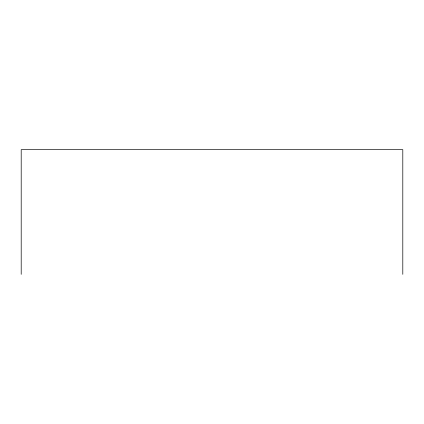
<?xml version="1.0" encoding="UTF-8"?>
<svg xmlns="http://www.w3.org/2000/svg" width="424" height="424" viewBox="0 0 424 424"><rect width="100%" height="100%" fill="white"/><g stroke="black" fill="none" stroke-linecap="round" stroke-linejoin="round"><path stroke-width="0.64" d="M402.8 274.333L402.8 149.667L21.2 149.667L21.2 274.333"/></g></svg>
